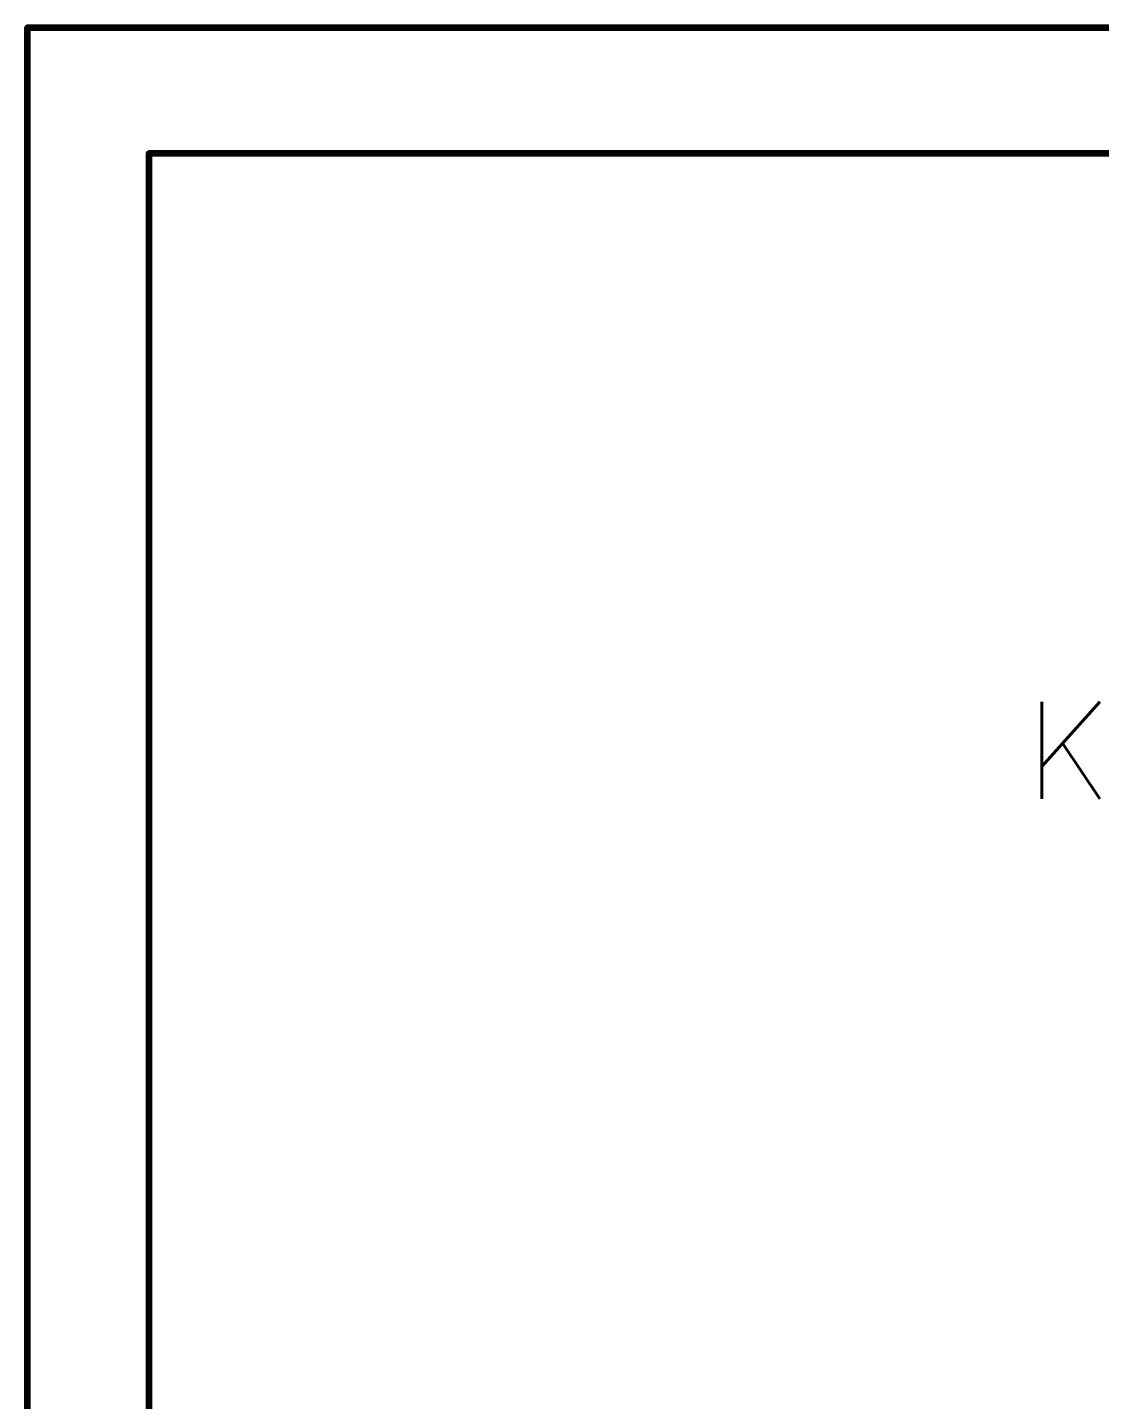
# Model space of a CAD drawing. Header units: metres. Extents: x -2.2 to 5.9, y -2.8 to 8.4.
# Drawn here: x -2.25 to -0.039, y 5.541 to 8.369 of the extents above; entities that cross this region are included whole.
import ezdxf
from ezdxf.enums import TextEntityAlignment as Align

# ---------------------------------------------------------------- set-up
doc = ezdxf.new("R2010")
doc.units = ezdxf.units.M
doc.header["$LTSCALE"] = 10
doc.layers.get('0').update_dxf_attribs({"linetype": 'CONTINUOUS', "lineweight": 100})
for name, color, linetype, lineweight in [('kitchencabinets.us', 4, 'CONTINUOUS', 100), ('roomitems', 2, 'CONTINUOUS', 100), ('texts', 5, 'CONTINUOUS', 100), ('walls', 8, 'CONTINUOUS', 100)]:
    doc.layers.add(name, color=color, linetype=linetype, lineweight=lineweight)
doc.styles.get("Standard").update_dxf_attribs({"font": 'txt', "width": 0.75, "bigfont": 'bigfont.shx'})

# ---------------------------------------------------------------- blocks, each defined once
blk = doc.blocks.new('F-4-0')
at = {"color": 0, "const_width": 0.01}
for points in [[(-978.6, 369.7), (-978.6, 369.7)], [(-978.6, 369.7), (-815.5, 369.7)], [(-978.6, 308.1), (-978.6, 369.7)], [(-978.6, 369.7), (-978.6, 369.7)], [(-978.6, 369.7), (-978.6, 369.7)], [(-815.5, 369.7), (-652.4, 369.7)], [(-652.4, 369.7), (-489.3, 369.7)], [(-489.3, 369.7), (-326.2, 369.7)], [(-326.2, 369.7), (-163.1, 369.7)], [(-163.1, 369.7), (0, 369.7)], [(0, 369.7), (163.1, 369.7)], [(163.1, 369.7), (326.2, 369.7)], [(326.2, 369.7), (489.3, 369.7)], [(489.3, 369.7), (652.4, 369.7)], [(652.4, 369.7), (815.5, 369.7)], [(815.5, 369.7), (978.6, 369.7)], [(978.6, 369.7), (978.6, 308.1)], [(-978.6, 340.1), (-978.6, 340.1)], [(-978.6, 340.1), (-815.5, 340.1)], [(-815.5, 340.1), (-652.4, 340.1)], [(-652.4, 340.1), (-489.3, 340.1)], [(-489.3, 340.1), (-326.2, 340.1)], [(-326.2, 340.1), (-163.1, 340.1)], [(-163.1, 340.1), (0, 340.1)], [(0, 340.1), (163.1, 340.1)], [(163.1, 340.1), (326.2, 340.1)], [(326.2, 340.1), (489.3, 340.1)], [(489.3, 340.1), (652.4, 340.1)], [(652.4, 340.1), (815.5, 340.1)], [(815.5, 340.1), (978.6, 340.1)], [(-978.6, 246.4), (-978.6, 308.1)], [(978.6, 308.1), (978.6, 246.4)], [(-978.6, 184.8), (-978.6, 246.4)], [(978.6, 246.4), (978.6, 184.8)], [(-978.6, 123.2), (-978.6, 184.8)], [(978.6, 184.8), (978.6, 123.2)], [(-978.6, 61.6), (-978.6, 123.2)], [(978.6, 123.2), (978.6, 61.6)], [(-978.6, 0), (-978.6, 61.6)], [(978.6, 61.6), (978.6, 0)], [(-978.6, -61.6), (-978.6, 0)], [(978.6, 0), (978.6, -61.6)], [(-978.6, -123.2), (-978.6, -61.6)], [(978.6, -61.6), (978.6, -123.2)], [(-978.6, -184.8), (-978.6, -123.2)], [(978.6, -123.2), (978.6, -184.8)], [(-978.6, -246.4), (-978.6, -184.8)], [(978.6, -184.8), (978.6, -246.4)], [(-978.6, -308.1), (-978.6, -246.4)], [(978.6, -246.4), (978.6, -308.1)], [(-978.6, -369.7), (-978.6, -308.1)], [(978.6, -308.1), (978.6, -369.7)], [(-815.5, -369.7), (-978.6, -369.7)], [(-652.4, -369.7), (-815.5, -369.7)], [(-489.3, -369.7), (-652.4, -369.7)], [(-326.2, -369.7), (-489.3, -369.7)], [(-163.1, -369.7), (-326.2, -369.7)], [(0, -369.7), (-163.1, -369.7)], [(163.1, -369.7), (0, -369.7)], [(326.2, -369.7), (163.1, -369.7)], [(489.3, -369.7), (326.2, -369.7)], [(652.4, -369.7), (489.3, -369.7)], [(815.5, -369.7), (652.4, -369.7)], [(978.6, -369.7), (815.5, -369.7)]]:
    blk.add_lwpolyline(points, dxfattribs=at)
blk = doc.blocks.new('F-4-3')
at = {"color": 0, "const_width": 0.01}
for points in [[(-886.3, 400), (-886.3, 400)], [(-886.3, 400), (-738.6, 400)], [(-886.3, 333.3), (-886.3, 400)], [(-886.3, 400), (-886.3, 400)], [(-886.3, 400), (-886.3, 400)], [(-738.6, 400), (-590.9, 400)], [(-590.9, 400), (-443.2, 400)], [(-443.2, 400), (-295.5, 400)], [(-295.5, 400), (-147.7, 400)], [(-147.7, 400), (0, 400)], [(0, 400), (147.7, 400)], [(147.7, 400), (295.5, 400)], [(295.5, 400), (443.2, 400)], [(443.2, 400), (590.9, 400)], [(590.9, 400), (738.6, 400)], [(738.6, 400), (886.3, 400)], [(886.3, 400), (886.3, 333.3)], [(-886.3, 266.7), (-886.3, 333.3)], [(886.3, 333.3), (886.3, 266.7)], [(-886.3, 200), (-886.3, 266.7)], [(886.3, 266.7), (886.3, 200)], [(-886.3, 133.3), (-886.3, 200)], [(886.3, 200), (886.3, 133.3)], [(-886.3, 66.7), (-886.3, 133.3)], [(886.3, 133.3), (886.3, 66.7)], [(-886.3, 0), (-886.3, 66.7)], [(886.3, 66.7), (886.3, 0)], [(-886.3, -66.7), (-886.3, 0)], [(886.3, 0), (886.3, -66.7)], [(-886.3, -133.3), (-886.3, -66.7)], [(886.3, -66.7), (886.3, -133.3)], [(-886.3, -200), (-886.3, -133.3)], [(886.3, -133.3), (886.3, -200)], [(-886.3, -266.7), (-886.3, -200)], [(886.3, -200), (886.3, -266.7)], [(-886.3, -333.3), (-886.3, -266.7)], [(886.3, -266.7), (886.3, -333.3)], [(-886.3, -400), (-886.3, -333.3)], [(886.3, -333.3), (886.3, -400)], [(-738.6, -400), (-886.3, -400)], [(-590.9, -400), (-738.6, -400)], [(-443.2, -400), (-590.9, -400)], [(-295.5, -400), (-443.2, -400)], [(-147.7, -400), (-295.5, -400)], [(0, -400), (-147.7, -400)], [(147.7, -400), (0, -400)], [(295.5, -400), (147.7, -400)], [(443.2, -400), (295.5, -400)], [(590.9, -400), (443.2, -400)], [(738.6, -400), (590.9, -400)], [(886.3, -400), (738.6, -400)]]:
    blk.add_lwpolyline(points, dxfattribs=at)

msp = doc.modelspace()

# ---------------------------------------------------------------- linework, layer by layer
at = {"layer": 'walls'}
msp.add_lwpolyline([(3.209, 8.109), (-2, 8.109), (-2, 5.24), (2.119, 5.241), (2.119, 4.19), (3.527, 4.19), (3.527, 4.07), (2.119, 4.07), (2.119, 3.841), (2, 3.841), (2, 5.119), (-2, 5.119), (-2, 2.619), (2, 2.619), (2, 2.941), (2.119, 2.941), (2.119, 2.492), (-2, 2.492), (-2, -2.507), (-0.689, -2.507), (-0.689, -2.757), (-2.25, -2.757), (-2.25, 8.369), (3.209, 8.369)], close=True, dxfattribs=at)

# ---------------------------------------------------------------- block references
at = {"layer": 'kitchencabinets.us', "xscale": 0.001, "yscale": 0.001, "rotation": -359.99969592}
msp.add_blockref('F-4-0', (-1.0215, 7.7494), dxfattribs=at)
at = {"layer": 'roomitems', "xscale": 0.001, "yscale": 0.001}
msp.add_blockref('F-4-3', (-1.1138, 6.4119), dxfattribs=at)

# ---------------------------------------------------------------- texts
at = {"layer": 'texts'}
msp.add_text('Kitchen', height=0.2, dxfattribs=at).set_placement((0.2998, 6.8796), align=Align.MIDDLE_CENTER)

doc.saveas('drawing.dxf')
